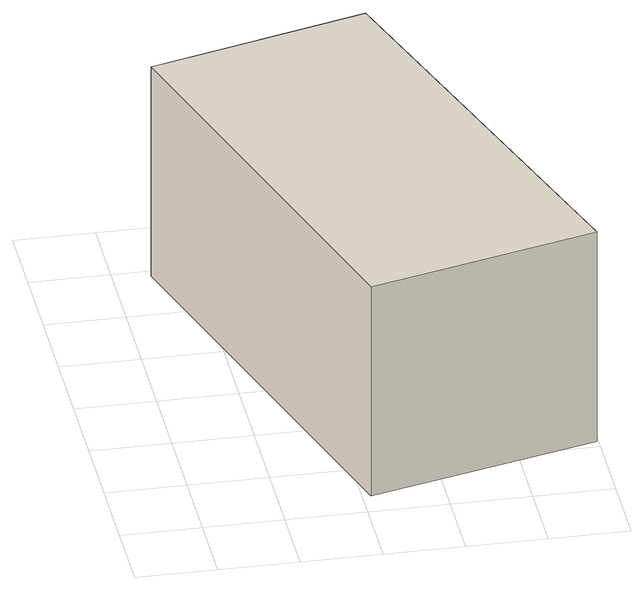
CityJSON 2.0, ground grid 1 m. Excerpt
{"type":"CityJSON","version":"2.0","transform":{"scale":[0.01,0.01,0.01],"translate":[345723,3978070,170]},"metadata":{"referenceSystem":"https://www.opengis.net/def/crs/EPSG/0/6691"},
"CityObjects":{
"building1":{"type":"Building","attributes":{"measuredHeight":2.9},"geometry":[{"type":"Solid","lod":"1","boundaries":[[[[0,1,2,3]],[[2,4,5,3]],[[1,6,4,2]],[[0,7,6,1]],[[3,5,7,0]],[[4,6,7,5]]]]}]}
},
"vertices":[
[320,666,56],[498,113,56],[210,36,56],[46,589,56],[210,36,345],[46,589,345],[498,113,345],[320,666,345]
]}
